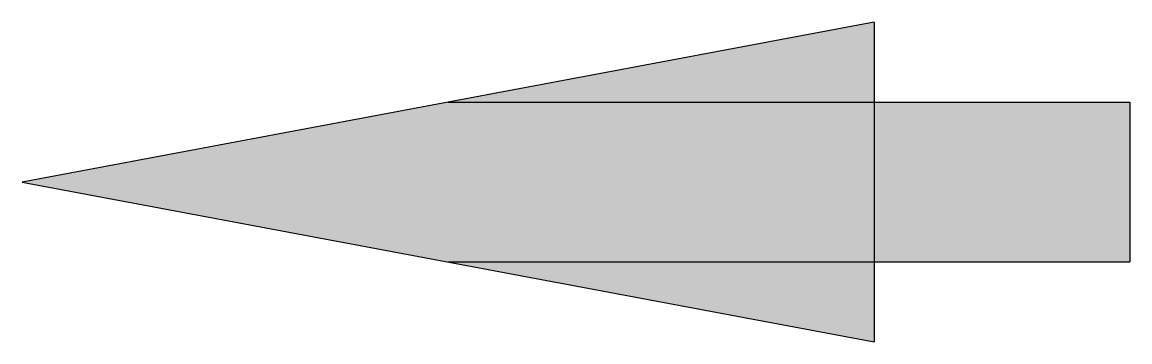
# Model space of a CAD drawing. Header units: millimetres. Extents: x -6.5 to 0, y -0.94 to 0.94.
import ezdxf

# ---------------------------------------------------------------- set-up
doc = ezdxf.new("R2010")
doc.units = ezdxf.units.MM
doc.layers.add('text', color=255, linetype='Continuous')

msp = doc.modelspace()

# ---------------------------------------------------------------- hatches: boundary and pattern name
at = {"layer": 'text'}
h = msp.add_hatch(color=256, dxfattribs=at)
h.paths.add_polyline_path([(-1.5, -0.46875), (-1.5, 0.46875), (-4, 0.46875), (-6.5, 0), (-4, -0.46875)])
h.paths.add_polyline_path([(-1.5, 0.46875), (-1.5, -0.46875), (0, -0.46875), (0, 0.46875)])
h.paths.add_polyline_path([(-1.5, 0.9375), (-4, 0.46875), (-1.5, 0.46875)])
h.paths.add_polyline_path([(-1.5, -0.9375), (-1.5, -0.46875), (-4, -0.46875)])

# ---------------------------------------------------------------- linework, layer by layer
for p, q in [((-1.5, 0.9375), (-6.5, 0)), ((-1.5, 0.9375), (-1.5, -0.9375)), ((-4, 0.46875), (0, 0.46875)), ((0, 0.46875), (0, -0.46875)), ((-6.5, 0), (-1.5, -0.9375)), ((-4, -0.46875), (0, -0.46875))]:
    msp.add_line(p, q, dxfattribs=at)

doc.saveas('drawing.dxf')
